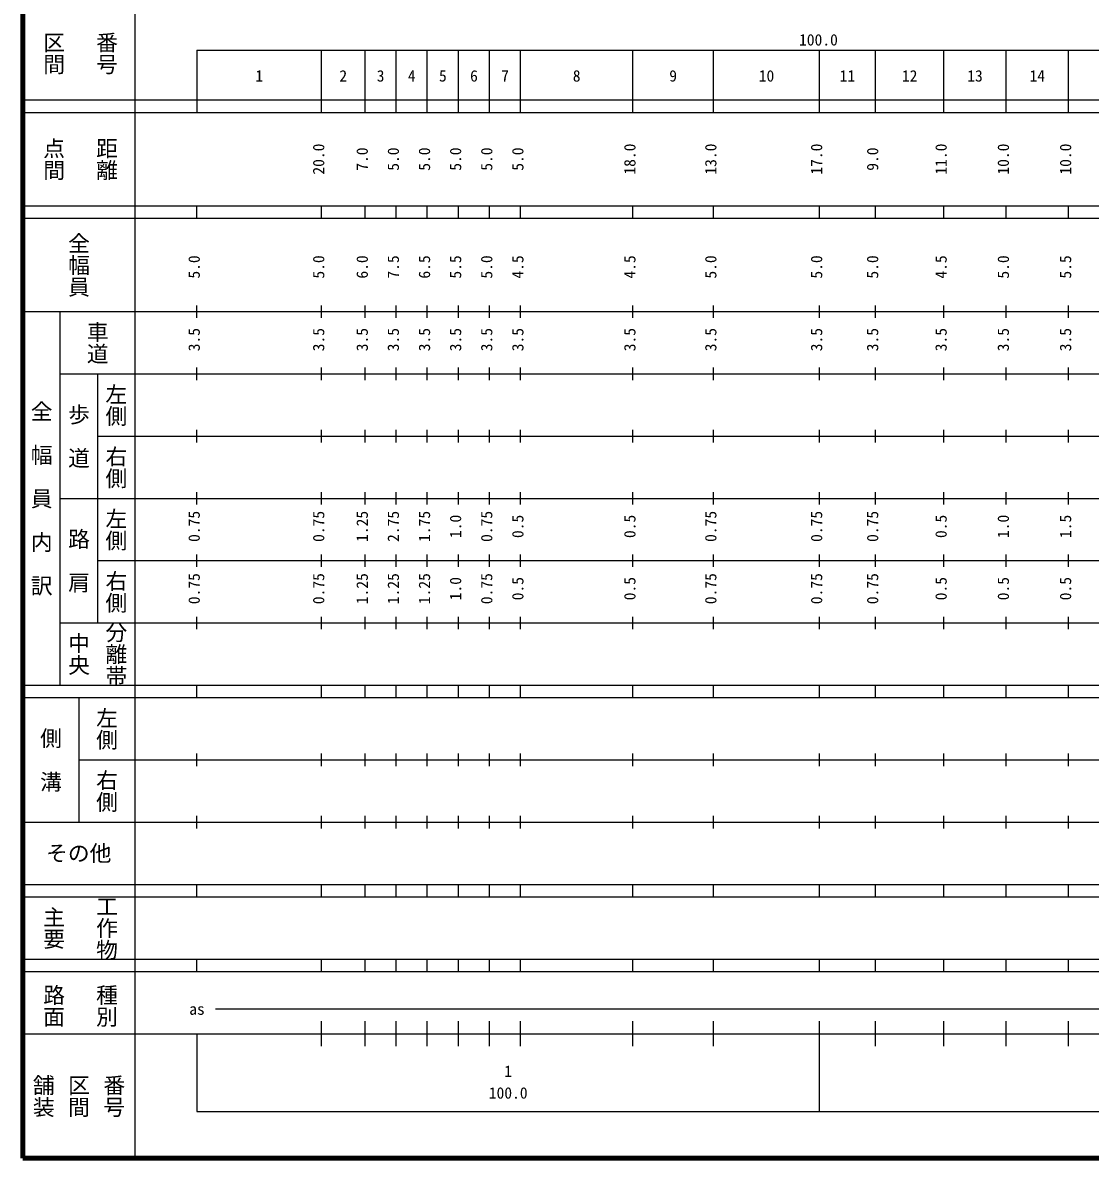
# Model space of a CAD drawing. Units: millimetres, scale not verified. Extents: x 40000 to 680000, y 20000 to 380000.
# Drawn here: x 40000 to 211518, y 20000 to 202409 of the extents above; entities that cross this region are included whole.
import ezdxf
from ezdxf.enums import TextEntityAlignment as Align

# ---------------------------------------------------------------- set-up
doc = ezdxf.new("R2010")
doc.units = ezdxf.units.MM
doc.header["$LTSCALE"] = 1000
doc.layers.add('M-TTL', color=2, linetype='Continuous', lineweight=140)
doc.layers.add('M-TTL-BAND', color=7, linetype='Continuous', lineweight=25)
doc.styles.add('@ＭＳ ゴシック', font='')
doc.styles.add('ＭＳ ゴシック', font='')
doc.styles.get('@ＭＳ ゴシック').set_extended_font_data('@MS Gothic')
doc.styles.get('ＭＳ ゴシック').set_extended_font_data('MS Gothic')

msp = doc.modelspace()

# ---------------------------------------------------------------- linework, layer by layer
at = {"layer": 'M-TTL'}
for p, q in [((40000, 380000), (40000, 20000)), ((40000, 20000), (680000, 20000))]:
    msp.add_line(p, q, dxfattribs=at)
at = {"layer": 'M-TTL-BAND'}
for p, q in [((58000, 370000), (58000, 20000)), ((68000, 198000), (579000, 198000)), ((68000, 198000), (68000, 188000)), ((88000, 188000), (88000, 198000)), ((95000, 188000), (95000, 198000)), ((100000, 188000), (100000, 198000)), ((105000, 188000), (105000, 198000)), ((110000, 188000), (110000, 198000)), ((115000, 188000), (115000, 198000)), ((120000, 188000), (120000, 198000)), ((138000, 188000), (138000, 198000)), ((151000, 188000), (151000, 198000)), ((168000, 188000), (168000, 198000)), ((177000, 188000), (177000, 198000)), ((188000, 188000), (188000, 198000)), ((198000, 188000), (198000, 198000)), ((208000, 188000), (208000, 198000)), ((40000, 190000), (579000, 190000)), ((40000, 188000), (579000, 188000)), ((40000, 173000), (579000, 173000)), ((68000, 171000), (68000, 173000)), ((88000, 171000), (88000, 173000)), ((95000, 171000), (95000, 173000)), ((100000, 171000), (100000, 173000)), ((105000, 171000), (105000, 173000)), ((110000, 171000), (110000, 173000)), ((115000, 171000), (115000, 173000)), ((120000, 171000), (120000, 173000)), ((138000, 171000), (138000, 173000)), ((151000, 171000), (151000, 173000)), ((168000, 171000), (168000, 173000)), ((177000, 171000), (177000, 173000)), ((188000, 171000), (188000, 173000)), ((198000, 171000), (198000, 173000)), ((208000, 171000), (208000, 173000)), ((40000, 171000), (579000, 171000)), ((68000, 155000), (68000, 157000)), ((88000, 155000), (88000, 157000)), ((95000, 155000), (95000, 157000)), ((100000, 155000), (100000, 157000)), ((105000, 155000), (105000, 157000)), ((110000, 155000), (110000, 157000)), ((115000, 155000), (115000, 157000)), ((120000, 155000), (120000, 157000)), ((138000, 155000), (138000, 157000)), ((151000, 155000), (151000, 157000)), ((168000, 155000), (168000, 157000)), ((177000, 155000), (177000, 157000)), ((188000, 155000), (188000, 157000)), ((198000, 155000), (198000, 157000)), ((208000, 155000), (208000, 157000)), ((40000, 156000), (579000, 156000)), ((46000, 96000), (46000, 156000)), ((46000, 146000), (579000, 146000)), ((52000, 146000), (52000, 106000)), ((68000, 145000), (68000, 147000)), ((88000, 145000), (88000, 147000)), ((95000, 145000), (95000, 147000)), ((100000, 145000), (100000, 147000)), ((105000, 145000), (105000, 147000)), ((110000, 145000), (110000, 147000)), ((115000, 145000), (115000, 147000)), ((120000, 145000), (120000, 147000)), ((138000, 145000), (138000, 147000)), ((151000, 145000), (151000, 147000)), ((168000, 145000), (168000, 147000)), ((177000, 145000), (177000, 147000)), ((188000, 145000), (188000, 147000)), ((198000, 145000), (198000, 147000)), ((208000, 145000), (208000, 147000)), ((68000, 135000), (68000, 137000)), ((88000, 135000), (88000, 137000)), ((95000, 135000), (95000, 137000)), ((100000, 135000), (100000, 137000)), ((105000, 135000), (105000, 137000)), ((110000, 135000), (110000, 137000)), ((115000, 135000), (115000, 137000)), ((120000, 135000), (120000, 137000)), ((138000, 135000), (138000, 137000)), ((151000, 135000), (151000, 137000)), ((168000, 135000), (168000, 137000)), ((177000, 135000), (177000, 137000)), ((188000, 135000), (188000, 137000)), ((198000, 135000), (198000, 137000)), ((208000, 135000), (208000, 137000)), ((52000, 136000), (579000, 136000)), ((46000, 126000), (579000, 126000)), ((68000, 125000), (68000, 127000)), ((88000, 125000), (88000, 127000)), ((95000, 125000), (95000, 127000)), ((100000, 125000), (100000, 127000)), ((105000, 125000), (105000, 127000)), ((110000, 125000), (110000, 127000)), ((115000, 125000), (115000, 127000)), ((120000, 125000), (120000, 127000)), ((138000, 125000), (138000, 127000)), ((151000, 125000), (151000, 127000)), ((168000, 125000), (168000, 127000)), ((177000, 125000), (177000, 127000)), ((188000, 125000), (188000, 127000)), ((198000, 125000), (198000, 127000)), ((208000, 125000), (208000, 127000)), ((68000, 115000), (68000, 117000)), ((88000, 115000), (88000, 117000)), ((95000, 115000), (95000, 117000)), ((100000, 115000), (100000, 117000)), ((105000, 115000), (105000, 117000)), ((110000, 115000), (110000, 117000)), ((115000, 115000), (115000, 117000)), ((120000, 115000), (120000, 117000)), ((138000, 115000), (138000, 117000)), ((151000, 115000), (151000, 117000)), ((168000, 115000), (168000, 117000)), ((177000, 115000), (177000, 117000)), ((188000, 115000), (188000, 117000)), ((198000, 115000), (198000, 117000)), ((208000, 115000), (208000, 117000)), ((52000, 116000), (579000, 116000)), ((46000, 106000), (579000, 106000)), ((68000, 105000), (68000, 107000)), ((88000, 105000), (88000, 107000)), ((95000, 105000), (95000, 107000)), ((100000, 105000), (100000, 107000)), ((105000, 105000), (105000, 107000)), ((110000, 105000), (110000, 107000)), ((115000, 105000), (115000, 107000)), ((120000, 105000), (120000, 107000)), ((138000, 105000), (138000, 107000)), ((151000, 105000), (151000, 107000)), ((168000, 105000), (168000, 107000)), ((177000, 105000), (177000, 107000)), ((188000, 105000), (188000, 107000)), ((198000, 105000), (198000, 107000)), ((208000, 105000), (208000, 107000)), ((40000, 96000), (579000, 96000)), ((68000, 94000), (68000, 96000)), ((88000, 94000), (88000, 96000)), ((95000, 94000), (95000, 96000)), ((100000, 94000), (100000, 96000)), ((105000, 94000), (105000, 96000)), ((110000, 94000), (110000, 96000)), ((115000, 94000), (115000, 96000)), ((120000, 94000), (120000, 96000)), ((138000, 94000), (138000, 96000)), ((151000, 94000), (151000, 96000)), ((168000, 94000), (168000, 96000)), ((177000, 94000), (177000, 96000)), ((188000, 94000), (188000, 96000)), ((198000, 94000), (198000, 96000)), ((208000, 94000), (208000, 96000)), ((40000, 94000), (579000, 94000)), ((49000, 94000), (49000, 74000)), ((49000, 84000), (579000, 84000)), ((68000, 83000), (68000, 85000)), ((88000, 83000), (88000, 85000)), ((95000, 83000), (95000, 85000)), ((100000, 83000), (100000, 85000)), ((105000, 83000), (105000, 85000)), ((110000, 83000), (110000, 85000)), ((115000, 83000), (115000, 85000)), ((120000, 83000), (120000, 85000)), ((138000, 83000), (138000, 85000)), ((151000, 83000), (151000, 85000)), ((168000, 83000), (168000, 85000)), ((177000, 83000), (177000, 85000)), ((188000, 83000), (188000, 85000)), ((198000, 83000), (198000, 85000)), ((208000, 83000), (208000, 85000)), ((68000, 73000), (68000, 75000)), ((88000, 73000), (88000, 75000)), ((95000, 73000), (95000, 75000)), ((100000, 73000), (100000, 75000)), ((105000, 73000), (105000, 75000)), ((110000, 73000), (110000, 75000)), ((115000, 73000), (115000, 75000)), ((120000, 73000), (120000, 75000)), ((138000, 73000), (138000, 75000)), ((151000, 73000), (151000, 75000)), ((168000, 73000), (168000, 75000)), ((177000, 73000), (177000, 75000)), ((188000, 73000), (188000, 75000)), ((198000, 73000), (198000, 75000)), ((208000, 73000), (208000, 75000)), ((40000, 74000), (579000, 74000)), ((40000, 64000), (579000, 64000)), ((68000, 62000), (68000, 64000)), ((88000, 62000), (88000, 64000)), ((95000, 62000), (95000, 64000)), ((100000, 62000), (100000, 64000)), ((105000, 62000), (105000, 64000)), ((110000, 62000), (110000, 64000)), ((115000, 62000), (115000, 64000)), ((120000, 62000), (120000, 64000)), ((138000, 62000), (138000, 64000)), ((151000, 62000), (151000, 64000)), ((168000, 62000), (168000, 64000)), ((177000, 62000), (177000, 64000)), ((188000, 62000), (188000, 64000)), ((198000, 62000), (198000, 64000)), ((208000, 62000), (208000, 64000)), ((40000, 62000), (579000, 62000)), ((40000, 52000), (579000, 52000)), ((68000, 50000), (68000, 52000)), ((88000, 50000), (88000, 52000)), ((95000, 50000), (95000, 52000)), ((100000, 50000), (100000, 52000)), ((105000, 50000), (105000, 52000)), ((110000, 50000), (110000, 52000)), ((115000, 50000), (115000, 52000)), ((120000, 50000), (120000, 52000)), ((138000, 50000), (138000, 52000)), ((151000, 50000), (151000, 52000)), ((168000, 50000), (168000, 52000)), ((177000, 50000), (177000, 52000)), ((188000, 50000), (188000, 52000)), ((198000, 50000), (198000, 52000)), ((208000, 50000), (208000, 52000)), ((40000, 50000), (579000, 50000)), ((71000, 44000), (565000, 44000)), ((88000, 38000), (88000, 42000)), ((95000, 38000), (95000, 42000)), ((100000, 38000), (100000, 42000)), ((105000, 38000), (105000, 42000)), ((110000, 38000), (110000, 42000)), ((115000, 38000), (115000, 42000)), ((120000, 38000), (120000, 42000)), ((138000, 38000), (138000, 42000)), ((151000, 38000), (151000, 42000)), ((168000, 27500), (168000, 42000)), ((177000, 38000), (177000, 42000)), ((188000, 38000), (188000, 42000)), ((198000, 38000), (198000, 42000)), ((208000, 38000), (208000, 42000)), ((40000, 40000), (579000, 40000)), ((68000, 40000), (68000, 27500)), ((68000, 27500), (579000, 27500))]:
    msp.add_line(p, q, dxfattribs=at)

# ---------------------------------------------------------------- texts
at = {"layer": 'M-TTL-BAND', "style": '@ＭＳ ゴシック'}
for s, p in [('番号', (53500, 197500)), ('区間', (45000, 197500)), ('点間', (45000, 180500)), ('距離', (53500, 180500)), ('全幅員', (49000, 163500)), ('車道', (52000, 151000)), ('左側', (55000, 141000)), ('全\u3000幅\u3000員\u3000内\u3000訳', (43000, 126000)), ('歩\u3000道', (49000, 136000)), ('右側', (55000, 131000)), ('左側', (55000, 121000)), ('路\u3000肩', (49000, 116000)), ('右側', (55000, 111000)), ('分離帯', (55000, 101000)), ('中央', (49000, 101000)), ('左側', (53500, 89000)), ('側\u3000溝', (44500, 84000)), ('右側', (53500, 79000)), ('主要', (45000, 57000)), ('工作物', (53500, 57000)), ('路面', (45000, 44500)), ('種別', (53500, 44500)), ('舗装', (43333, 30000)), ('区間', (49000, 30000)), ('番号', (54667, 30000))]:
    msp.add_text(s, height=2566, rotation=270, dxfattribs=at).set_placement(p, align=Align.MIDDLE_CENTER)
at = {"layer": 'M-TTL-BAND', "style": 'ＭＳ ゴシック'}
for s, p in [('100.0', (167844, 198195)), ('1', (78000, 192405)), ('2', (91500, 192405)), ('3', (97500, 192405)), ('4', (102500, 192405)), ('5', (107500, 192405)), ('6', (112500, 192405)), ('7', (117500, 192405)), ('8', (129000, 192405)), ('9', (144500, 192405)), ('10', (159500, 192405)), ('11', (172500, 192405)), ('12', (182500, 192405)), ('13', (193000, 192405)), ('14', (203000, 192405)), ('as', (68000, 42500)), ('1', (118000, 32523)), ('100.0', (118000, 29033))]:
    msp.add_text(s, height=1833, dxfattribs=at).set_placement(p, align=Align.BOTTOM_CENTER)
for s, p in [('20.0', (89000, 180500)), ('18.0', (139000, 180500)), ('13.0', (152000, 180500)), ('17.0', (169000, 180500)), ('11.0', (189000, 180500)), ('10.0', (199000, 180500)), ('10.0', (209000, 180500)), ('7.0', (96000, 180500)), ('5.0', (101000, 180500)), ('5.0', (106000, 180500)), ('5.0', (111000, 180500)), ('5.0', (116000, 180500)), ('5.0', (121000, 180500)), ('9.0', (178000, 180500)), ('5.0', (69000, 163174)), ('5.0', (89000, 163174)), ('6.0', (96000, 163174)), ('7.5', (101000, 163174)), ('6.5', (106000, 163174)), ('5.5', (111000, 163174)), ('5.0', (116000, 163174)), ('4.5', (121000, 163174)), ('4.5', (139000, 163174)), ('5.0', (152000, 163174)), ('5.0', (169000, 163174)), ('5.0', (178000, 163174)), ('4.5', (189000, 163174)), ('5.0', (199000, 163174)), ('5.5', (209000, 163174)), ('3.5', (69000, 151500)), ('3.5', (89000, 151500)), ('3.5', (96000, 151500)), ('3.5', (101000, 151500)), ('3.5', (106000, 151500)), ('3.5', (111000, 151500)), ('3.5', (116000, 151500)), ('3.5', (121000, 151500)), ('3.5', (139000, 151500)), ('3.5', (152000, 151500)), ('3.5', (169000, 151500)), ('3.5', (178000, 151500)), ('3.5', (189000, 151500)), ('3.5', (199000, 151500)), ('3.5', (209000, 151500)), ('0.75', (69000, 121500)), ('0.75', (89000, 121500)), ('1.25', (96000, 121500)), ('2.75', (101000, 121500)), ('1.75', (106000, 121500)), ('1.0', (111000, 121500)), ('0.75', (116000, 121500)), ('0.5', (121000, 121500)), ('0.5', (139000, 121500)), ('0.75', (152000, 121500)), ('0.75', (169000, 121500)), ('0.75', (178000, 121500)), ('0.5', (189000, 121500)), ('1.0', (199000, 121500)), ('1.5', (209000, 121500)), ('0.75', (69000, 111500)), ('0.75', (89000, 111500)), ('1.25', (96000, 111500)), ('1.25', (101000, 111500)), ('1.25', (106000, 111500)), ('1.0', (111000, 111500)), ('0.75', (116000, 111500)), ('0.5', (121000, 111500)), ('0.5', (139000, 111500)), ('0.75', (152000, 111500)), ('0.75', (169000, 111500)), ('0.75', (178000, 111500)), ('0.5', (189000, 111500)), ('0.5', (199000, 111500)), ('0.5', (209000, 111500))]:
    msp.add_text(s, height=1833, rotation=90, dxfattribs=at).set_placement(p, align=Align.BOTTOM_CENTER)
msp.add_text('その他', height=2566, dxfattribs=at).set_placement((49000, 69000), align=Align.MIDDLE_CENTER)

doc.saveas('drawing.dxf')
